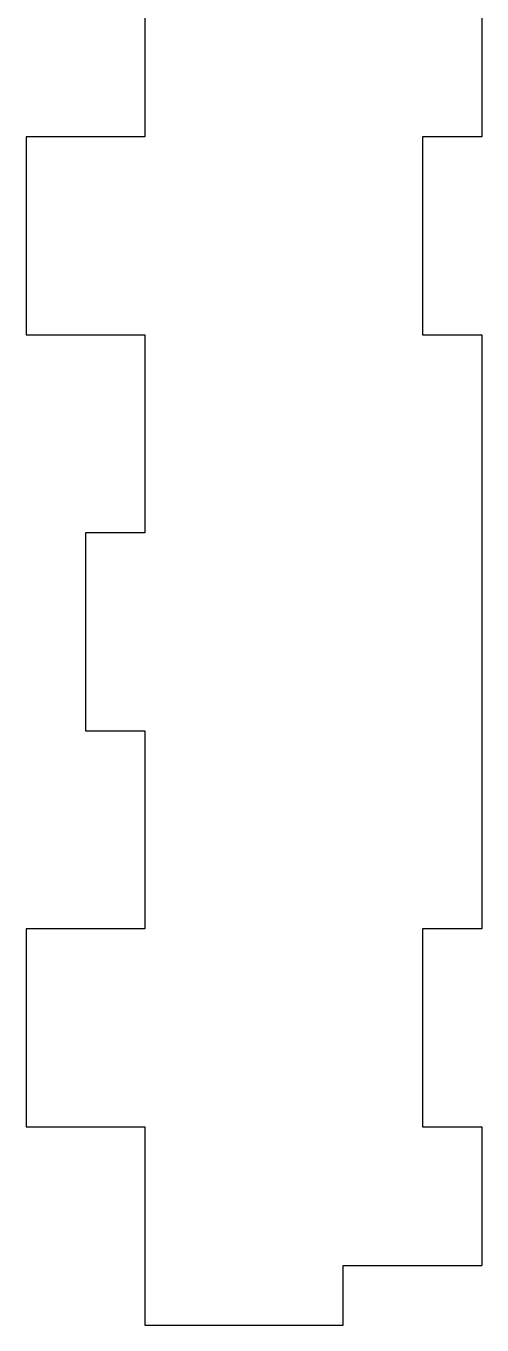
# Model space of a CAD drawing. Extents: x -5 to 75, y -321 to 72.
# Drawn here: x -3.2 to 21.3, y -320.9 to -250.9 of the extents above; entities that cross this region are included whole.
import ezdxf

# ---------------------------------------------------------------- set-up
doc = ezdxf.new("R2010")
doc.units = 0

msp = doc.modelspace()

# ---------------------------------------------------------------- linework, layer by layer
at = {"layer": 'Shape2DView'}
for p, q in [((3.2, -246.244), (3.2, -256.911)), ((3.2, -246.244), (3.2, -256.911)), ((3.2, -246.244), (3.2, -256.911)), ((3.2, -246.244), (3.2, -256.911)), ((21.3333, -249.444), (21.3333, -256.911)), ((21.3333, -249.444), (21.3333, -256.911)), ((21.3333, -249.444), (21.3333, -256.911)), ((21.3333, -249.444), (21.3333, -256.911)), ((3.2, -256.911), (-3.2, -256.911)), ((-3.2, -256.911), (-3.2, -267.577)), ((3.2, -256.911), (-3.2, -256.911)), ((-3.2, -256.911), (-3.2, -267.577)), ((3.2, -256.911), (-3.2, -256.911)), ((-3.2, -256.911), (-3.2, -267.577)), ((3.2, -256.911), (-3.2, -256.911)), ((-3.2, -256.911), (-3.2, -267.577)), ((18.1333, -256.911), (18.1333, -267.577)), ((21.3333, -256.911), (18.1333, -256.911)), ((18.1333, -256.911), (18.1333, -267.577)), ((21.3333, -256.911), (18.1333, -256.911)), ((18.1333, -256.911), (18.1333, -267.577)), ((21.3333, -256.911), (18.1333, -256.911)), ((18.1333, -256.911), (18.1333, -267.577)), ((21.3333, -256.911), (18.1333, -256.911)), ((-3.2, -267.577), (3.2, -267.577)), ((-3.2, -267.577), (3.2, -267.577)), ((-3.2, -267.577), (3.2, -267.577)), ((-3.2, -267.577), (3.2, -267.577)), ((3.2, -267.577), (3.2, -278.244)), ((3.2, -267.577), (3.2, -278.244)), ((3.2, -267.577), (3.2, -278.244)), ((3.2, -267.577), (3.2, -278.244)), ((18.1333, -267.577), (21.3333, -267.577)), ((18.1333, -267.577), (21.3333, -267.577)), ((18.1333, -267.577), (21.3333, -267.577)), ((18.1333, -267.577), (21.3333, -267.577)), ((21.3333, -267.577), (21.3333, -299.577)), ((21.3333, -267.577), (21.3333, -299.577)), ((21.3333, -267.577), (21.3333, -299.577)), ((21.3333, -267.577), (21.3333, -299.577)), ((3.2, -278.244), (0, -278.244)), ((0, -278.244), (0, -288.911)), ((3.2, -278.244), (0, -278.244)), ((0, -278.244), (0, -288.911)), ((3.2, -278.244), (0, -278.244)), ((0, -278.244), (0, -288.911)), ((3.2, -278.244), (0, -278.244)), ((0, -278.244), (0, -288.911)), ((0, -288.911), (3.2, -288.911)), ((0, -288.911), (3.2, -288.911)), ((0, -288.911), (3.2, -288.911)), ((0, -288.911), (3.2, -288.911)), ((3.2, -288.911), (3.2, -299.577)), ((3.2, -288.911), (3.2, -299.577)), ((3.2, -288.911), (3.2, -299.577)), ((3.2, -288.911), (3.2, -299.577)), ((3.2, -299.577), (-3.2, -299.577)), ((-3.2, -299.577), (-3.2, -310.244)), ((3.2, -299.577), (-3.2, -299.577)), ((-3.2, -299.577), (-3.2, -310.244)), ((3.2, -299.577), (-3.2, -299.577)), ((-3.2, -299.577), (-3.2, -310.244)), ((3.2, -299.577), (-3.2, -299.577)), ((-3.2, -299.577), (-3.2, -310.244)), ((18.1333, -299.577), (18.1333, -310.244)), ((21.3333, -299.577), (18.1333, -299.577)), ((18.1333, -299.577), (18.1333, -310.244)), ((21.3333, -299.577), (18.1333, -299.577)), ((18.1333, -299.577), (18.1333, -310.244)), ((21.3333, -299.577), (18.1333, -299.577)), ((18.1333, -299.577), (18.1333, -310.244)), ((21.3333, -299.577), (18.1333, -299.577)), ((-3.2, -310.244), (3.2, -310.244)), ((-3.2, -310.244), (3.2, -310.244)), ((-3.2, -310.244), (3.2, -310.244)), ((-3.2, -310.244), (3.2, -310.244)), ((3.2, -310.244), (3.2, -320.911)), ((3.2, -310.244), (3.2, -320.911)), ((3.2, -310.244), (3.2, -320.911)), ((3.2, -310.244), (3.2, -320.911)), ((18.1333, -310.244), (21.3333, -310.244)), ((18.1333, -310.244), (21.3333, -310.244)), ((18.1333, -310.244), (21.3333, -310.244)), ((18.1333, -310.244), (21.3333, -310.244)), ((21.3333, -310.244), (21.3333, -317.711)), ((21.3333, -310.244), (21.3333, -317.711)), ((21.3333, -310.244), (21.3333, -317.711)), ((21.3333, -310.244), (21.3333, -317.711)), ((13.8667, -320.911), (13.8667, -317.711)), ((13.8667, -317.711), (21.3333, -317.711)), ((13.8667, -320.911), (13.8667, -317.711)), ((13.8667, -317.711), (21.3333, -317.711)), ((13.8667, -320.911), (13.8667, -317.711)), ((13.8667, -317.711), (21.3333, -317.711)), ((13.8667, -320.911), (13.8667, -317.711)), ((13.8667, -317.711), (21.3333, -317.711)), ((3.2, -320.911), (13.8667, -320.911)), ((3.2, -320.911), (13.8667, -320.911)), ((3.2, -320.911), (13.8667, -320.911)), ((3.2, -320.911), (13.8667, -320.911))]:
    msp.add_line(p, q, dxfattribs=at)

doc.saveas('drawing.dxf')
